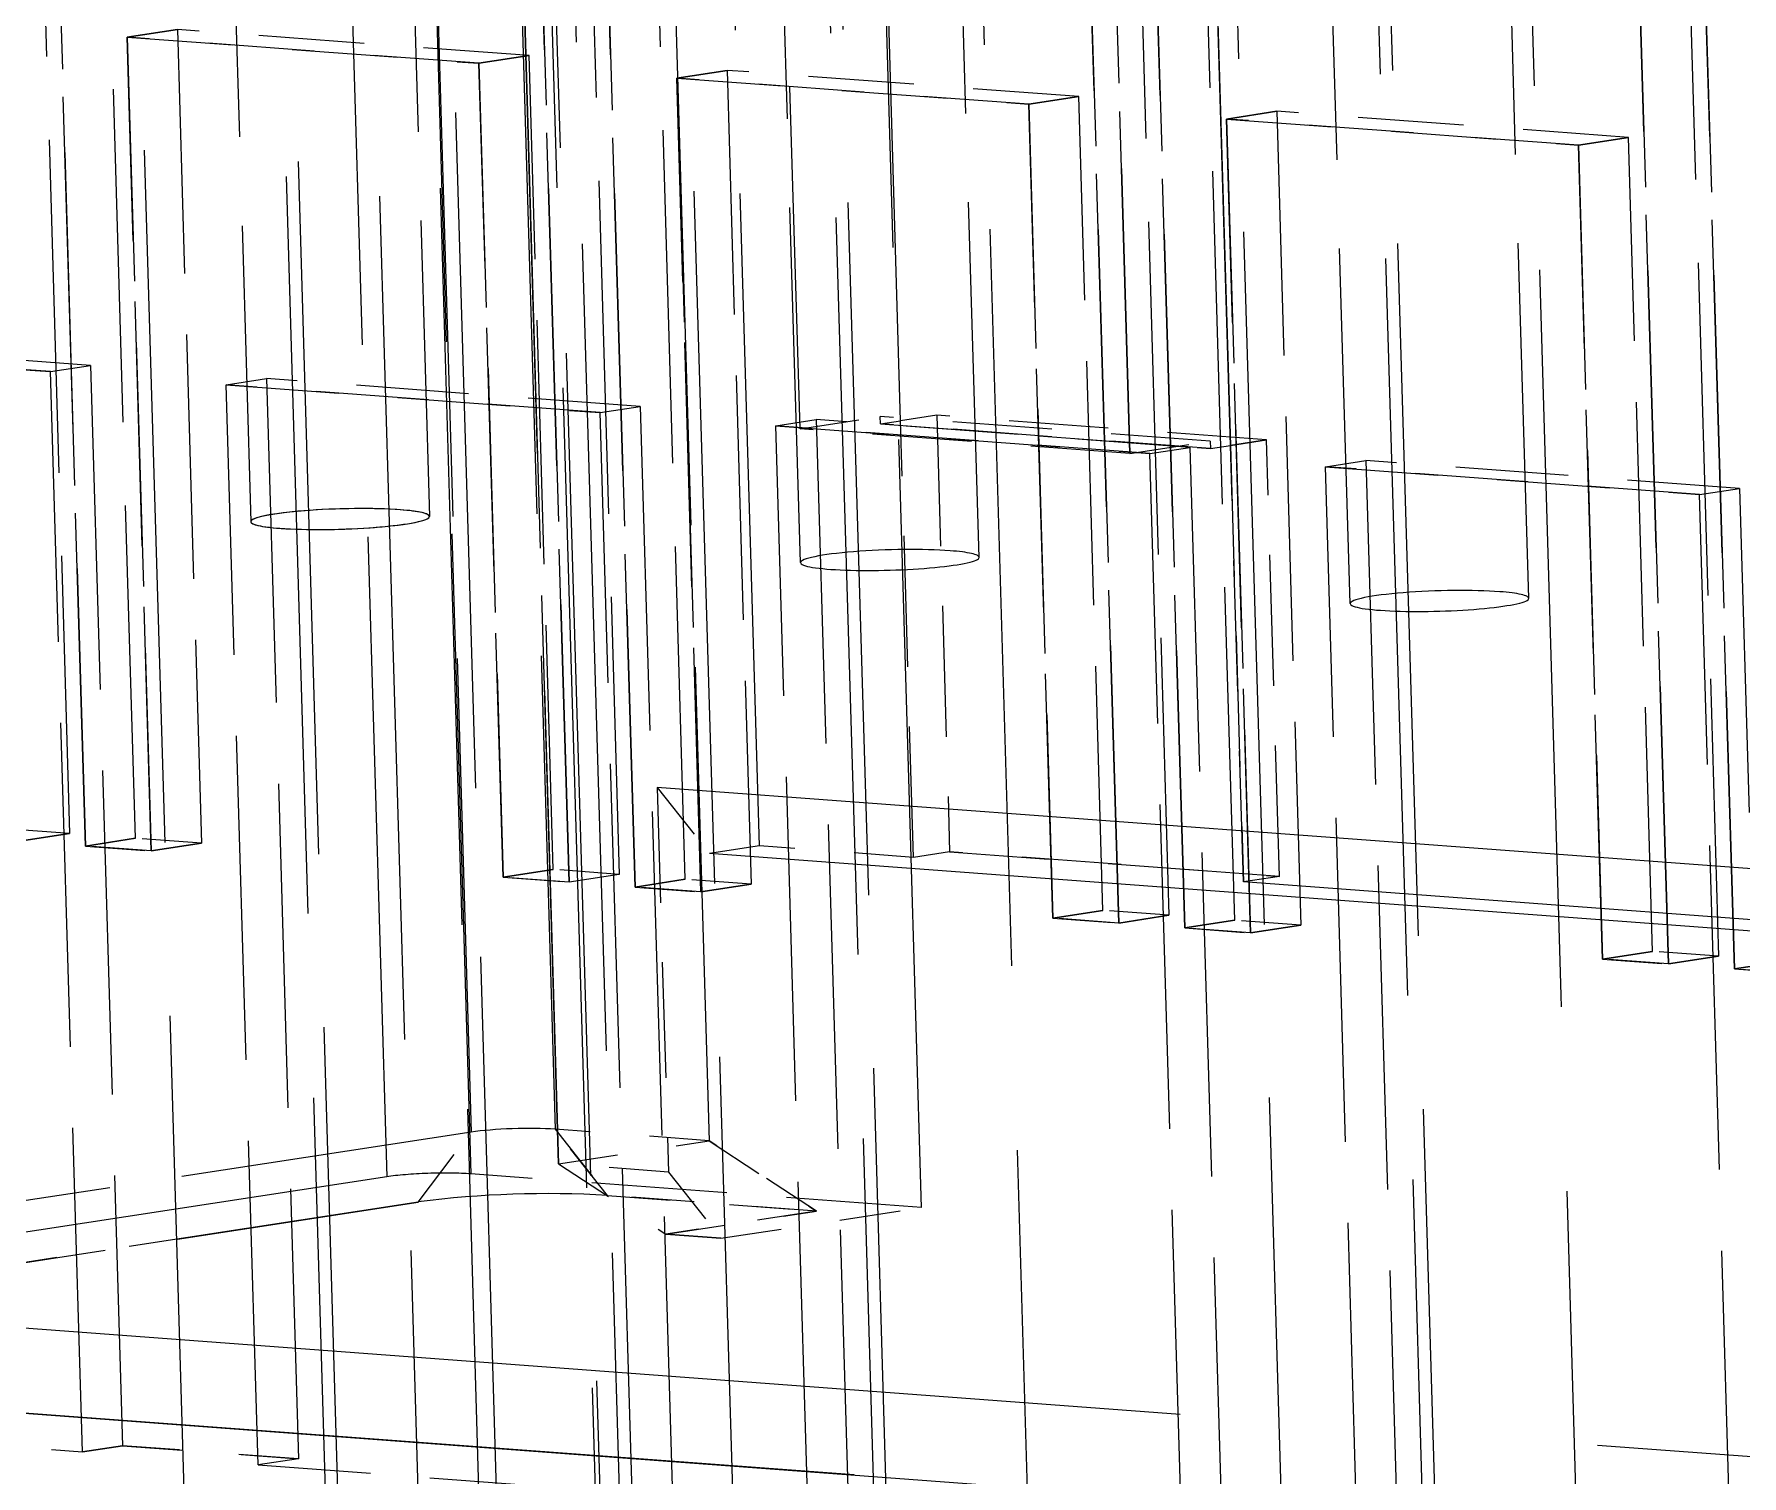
# Model space of a CAD drawing. Extents: x 23 to 417, y 3 to 294.
# Drawn here: x 355.15 to 358.016, y 108.812 to 111.231 of the extents above; entities that cross this region are included whole.
import ezdxf

# ---------------------------------------------------------------- set-up
doc = ezdxf.new("R2010")
doc.units = 0
doc.linetypes.add('DASHED', pattern=[15, 12, -3])
doc.layers.get('0').update_dxf_attribs({"lineweight": 13})

# ---------------------------------------------------------------- blocks, each defined once
blk = doc.blocks.new('BLOCK3535')
at = {"color": 7, "linetype": 'DASHED', "lineweight": 13, "ltscale": 0.214853}
for p, q in [((6.9807, -37.4325), (7.2351, -46.0229)), ((6.9807, -37.4325), (7.2351, -46.0229)), ((6.6983, -37.4422), (6.9526, -46.0326)), ((6.6983, -37.4422), (6.9526, -46.0326)), ((8.7484, -46.1356), (8.494, -37.5452)), ((8.7484, -46.1356), (8.494, -37.5452))]:
    blk.add_line(p, q, dxfattribs=at)
at = {"color": 7, "linetype": 'DASHED', "lineweight": 13, "ltscale": 0.182563}
blk.add_line((8.2047, -44.9222), (7.9886, -37.6228), dxfattribs=at)
blk.add_line((8.2047, -44.9222), (7.9886, -37.6228), dxfattribs=at)
at = {"color": 7, "linetype": 'DASHED', "lineweight": 13, "ltscale": 0.145926}
for p, q in [((8.678, -43.4958), (8.5053, -37.6613)), ((8.678, -43.4958), (8.5053, -37.6613)), ((9.7853, -43.5783), (9.6126, -37.7438)), ((9.6126, -37.7438), (9.7853, -43.5783))]:
    blk.add_line(p, q, dxfattribs=at)
at = {"color": 7, "linetype": 'DASHED', "lineweight": 13, "ltscale": 0.158966}
for p, q in [((7.0476, -39.5269), (7.2358, -45.8828)), ((7.0476, -39.5269), (7.2358, -45.8828)), ((7.33, -39.5172), (7.5182, -45.8731)), ((7.33, -39.5172), (7.5182, -45.8731)), ((7.8468, -39.5557), (8.0349, -45.9116)), ((7.8468, -39.5557), (8.0349, -45.9116)), ((7.5295, -45.9892), (7.3413, -39.6333)), ((7.3413, -39.6333), (7.5295, -45.9892))]:
    blk.add_line(p, q, dxfattribs=at)
at = {"color": 7, "linetype": 'DASHED', "lineweight": 13, "ltscale": 0.235966}
blk.add_line((7.1185, -49.1101), (6.8392, -39.6756), dxfattribs=at)
blk.add_line((7.1185, -49.1101), (6.8392, -39.6756), dxfattribs=at)
at = {"color": 7, "linetype": 'DASHED', "lineweight": 13, "ltscale": 0.095628}
for p, q in [((8.3403, -43.5228), (8.2271, -39.6993)), ((8.3403, -43.5228), (8.2271, -39.6993)), ((9.3344, -39.7818), (9.4476, -43.6052)), ((9.4476, -43.6052), (9.3344, -39.7818))]:
    blk.add_line(p, q, dxfattribs=at)
at = {"color": 7, "linetype": 'DASHED', "lineweight": 13, "ltscale": 0.099354}
for p, q in [((6.9785, -39.8441), (7.0961, -43.8165)), ((6.9785, -39.8441), (7.0961, -43.8165)), ((6.3788, -39.8619), (6.4964, -43.8343)), ((6.3788, -39.8619), (6.4964, -43.8343)), ((8.3419, -43.9717), (8.2243, -39.9993)), ((8.3419, -43.9717), (8.2243, -39.9993)), ((8.9416, -43.954), (8.824, -39.9816)), ((8.9416, -43.954), (8.824, -39.9816)), ((10.7871, -44.0914), (10.6695, -40.119)), ((10.7871, -44.0914), (10.6695, -40.119)), ((10.1874, -44.1092), (10.0698, -40.1367)), ((10.1874, -44.1092), (10.0698, -40.1367))]:
    blk.add_line(p, q, dxfattribs=at)
at = {"color": 7, "linetype": 'DASHED', "lineweight": 13, "ltscale": 0.230005}
blk.add_line((7.4528, -39.8207), (7.725, -49.0169), dxfattribs=at)
blk.add_line((7.4528, -39.8207), (7.725, -49.0169), dxfattribs=at)
at = {"color": 7, "linetype": 'DASHED', "lineweight": 13, "ltscale": 0.20616}
for p, q in [((6.781, -48.2401), (6.537, -39.9973)), ((6.781, -48.2401), (6.537, -39.9973)), ((7.2978, -48.2785), (7.0537, -40.0358)), ((7.2978, -48.2785), (7.0537, -40.0358)), ((8.6265, -48.3775), (8.3825, -40.1347)), ((8.6265, -48.3775), (8.3825, -40.1347)), ((9.1433, -48.416), (8.8992, -40.1732)), ((9.1433, -48.416), (8.8992, -40.1732)), ((10.472, -48.5149), (10.228, -40.2721)), ((10.472, -48.5149), (10.228, -40.2721)), ((10.9888, -48.5534), (10.7447, -40.3106)), ((10.9888, -48.5534), (10.7447, -40.3106))]:
    blk.add_line(p, q, dxfattribs=at)
at = {"color": 7, "linetype": 'DASHED', "lineweight": 13, "ltscale": 0.189021}
blk.add_line((7.3356, -47.5622), (7.1119, -40.0047), dxfattribs=at)
blk.add_line((7.3356, -47.5622), (7.1119, -40.0047), dxfattribs=at)
at = {"color": 7, "linetype": 'DASHED', "lineweight": 13, "ltscale": 0.225803}
blk.add_line((7.7904, -48.9958), (7.5231, -39.9676), dxfattribs=at)
blk.add_line((7.7904, -48.9958), (7.5231, -39.9676), dxfattribs=at)
at = {"color": 7, "linetype": 'DASHED', "lineweight": 13, "ltscale": 0.19374}
for p, q in [((6.2946, -47.816), (6.0652, -40.0698)), ((6.2946, -47.816), (6.0652, -40.0698)), ((6.8113, -47.8545), (6.582, -40.1083)), ((6.8113, -47.8545), (6.582, -40.1083)), ((8.1401, -47.9534), (7.9107, -40.2072)), ((8.1401, -47.9534), (7.9107, -40.2072)), ((8.6568, -47.9919), (8.4275, -40.2457)), ((8.6568, -47.9919), (8.4275, -40.2457)), ((9.9856, -48.0908), (9.7562, -40.3446)), ((9.9856, -48.0908), (9.7562, -40.3446)), ((10.5023, -48.1293), (10.273, -40.3831)), ((10.5023, -48.1293), (10.273, -40.3831))]:
    blk.add_line(p, q, dxfattribs=at)
at = {"color": 7, "linetype": 'DASHED', "lineweight": 13, "ltscale": 0.223795}
blk.add_line((7.4441, -40.0294), (7.709, -48.9773), dxfattribs=at)
blk.add_line((7.4441, -40.0294), (7.709, -48.9773), dxfattribs=at)
at = {"color": 7, "linetype": 'DASHED', "lineweight": 13, "ltscale": 0.093144}
for p, q in [((5.7776, -41.1562), (5.8878, -44.8804)), ((5.7776, -41.1562), (5.8878, -44.8804)), ((5.8305, -41.1986), (5.9408, -44.9227)), ((5.9408, -44.9227), (5.8305, -41.1986)), ((6.1093, -44.8968), (5.999, -41.1727)), ((6.1093, -44.8968), (5.999, -41.1727)), ((7.5648, -45.0437), (7.4546, -41.3195)), ((7.4546, -41.3195), (7.5648, -45.0437)), ((7.623, -41.2936), (7.7333, -45.0178)), ((7.623, -41.2936), (7.7333, -45.0178)), ((7.676, -41.336), (7.7863, -45.0602)), ((7.7863, -45.0602), (7.676, -41.336)), ((7.9548, -45.0343), (7.8445, -41.3101)), ((7.9548, -45.0343), (7.8445, -41.3101)), ((9.4685, -41.4311), (9.5788, -45.1552)), ((9.4685, -41.4311), (9.5788, -45.1552)), ((9.8002, -45.1717), (9.69, -41.4476)), ((9.8002, -45.1717), (9.69, -41.4476)), ((9.4103, -45.1811), (9.3, -41.4569)), ((9.3, -41.4569), (9.4103, -45.1811)), ((9.5215, -41.4734), (9.6318, -45.1976)), ((9.6318, -45.1976), (9.5215, -41.4734)), ((11.2558, -45.3185), (11.1455, -41.5944)), ((11.1455, -41.5944), (11.2558, -45.3185)), ((11.314, -41.5685), (11.4243, -45.2926)), ((11.314, -41.5685), (11.4243, -45.2926)), ((11.367, -41.6109), (11.4773, -45.335)), ((11.4773, -45.335), (11.367, -41.6109))]:
    blk.add_line(p, q, dxfattribs=at)
at = {"color": 7, "linetype": 'DASHED', "lineweight": 13, "ltscale": 0.004262}
for p, q in [((6.0814, -42.2082), (6.2499, -42.1823)), ((6.2499, -42.1823), (6.0814, -42.2082)), ((7.2625, -42.2961), (7.431, -42.2703)), ((7.431, -42.2703), (7.2625, -42.2961)), ((7.9269, -42.3456), (8.0954, -42.3197)), ((8.0954, -42.3197), (7.9269, -42.3456)), ((9.108, -42.4336), (9.2765, -42.4077)), ((9.2765, -42.4077), (9.108, -42.4336)), ((9.7724, -42.483), (9.9409, -42.4572)), ((9.9409, -42.4572), (9.7724, -42.483)), ((10.9535, -42.571), (11.122, -42.5451)), ((11.122, -42.5451), (10.9535, -42.571)), ((5.7193, -44.9062), (5.8878, -44.8804)), ((5.8878, -44.8804), (5.7193, -44.9062)), ((5.9408, -44.9227), (6.1093, -44.8968)), ((6.1093, -44.8968), (5.9408, -44.9227)), ((6.1622, -44.9392), (6.3307, -44.9133)), ((6.3307, -44.9133), (6.1622, -44.9392)), ((8.2047, -44.9222), (8.0362, -44.948)), ((8.2047, -44.9222), (8.0362, -44.948)), ((7.3434, -45.0272), (7.5118, -45.0013)), ((7.5118, -45.0013), (7.3434, -45.0272)), ((7.7333, -45.0178), (7.5648, -45.0437)), ((7.7333, -45.0178), (7.5648, -45.0437)), ((7.7863, -45.0602), (7.9548, -45.0343)), ((7.9548, -45.0343), (7.7863, -45.0602)), ((8.0077, -45.0766), (8.1762, -45.0508)), ((8.1762, -45.0508), (8.0077, -45.0766)), ((9.1888, -45.1646), (9.3573, -45.1387)), ((9.3573, -45.1387), (9.1888, -45.1646)), ((9.4103, -45.1811), (9.5788, -45.1552)), ((9.5788, -45.1552), (9.4103, -45.1811)), ((9.6318, -45.1976), (9.8002, -45.1717)), ((9.8002, -45.1717), (9.6318, -45.1976)), ((9.8532, -45.2141), (10.0217, -45.1882)), ((10.0217, -45.1882), (9.8532, -45.2141)), ((11.0343, -45.302), (11.2028, -45.2761)), ((11.2028, -45.2761), (11.0343, -45.302)), ((11.2558, -45.3185), (11.4243, -45.2926)), ((11.4243, -45.2926), (11.2558, -45.3185)), ((11.4773, -45.335), (11.6457, -45.3091)), ((11.6457, -45.3091), (11.4773, -45.335))]:
    blk.add_line(p, q, dxfattribs=at)
at = {"color": 7, "linetype": 'DASHED', "lineweight": 13, "ltscale": 0.02961}
for p, q in [((7.431, -42.2703), (6.2499, -42.1823)), ((7.431, -42.2703), (6.2499, -42.1823)), ((6.0814, -42.2082), (7.2625, -42.2961)), ((7.2625, -42.2961), (6.0814, -42.2082)), ((7.9269, -42.3456), (9.108, -42.4336)), ((9.108, -42.4336), (7.9269, -42.3456)), ((9.2765, -42.4077), (8.0954, -42.3197)), ((9.2765, -42.4077), (8.0954, -42.3197)), ((9.7724, -42.483), (10.9535, -42.571)), ((10.9535, -42.571), (9.7724, -42.483)), ((11.122, -42.5451), (9.9409, -42.4572)), ((11.122, -42.5451), (9.9409, -42.4572))]:
    blk.add_line(p, q, dxfattribs=at)
at = {"color": 7, "linetype": 'DASHED', "lineweight": 13, "ltscale": 0.068306}
for p, q in [((6.2499, -42.1823), (6.3307, -44.9133)), ((6.2499, -42.1823), (6.3307, -44.9133)), ((6.1622, -44.9392), (6.0814, -42.2082)), ((6.0814, -42.2082), (6.1622, -44.9392)), ((7.2625, -42.2961), (7.3434, -45.0272)), ((7.3434, -45.0272), (7.2625, -42.2961)), ((7.5118, -45.0013), (7.431, -42.2703)), ((7.5118, -45.0013), (7.431, -42.2703)), ((8.0077, -45.0766), (7.9269, -42.3456)), ((7.9269, -42.3456), (8.0077, -45.0766)), ((8.0954, -42.3197), (8.1762, -45.0508)), ((8.0954, -42.3197), (8.1762, -45.0508)), ((9.3573, -45.1387), (9.2765, -42.4077)), ((9.3573, -45.1387), (9.2765, -42.4077)), ((9.108, -42.4336), (9.1888, -45.1646)), ((9.1888, -45.1646), (9.108, -42.4336)), ((9.8532, -45.2141), (9.7724, -42.483)), ((9.7724, -42.483), (9.8532, -45.2141)), ((9.9409, -42.4572), (10.0217, -45.1882)), ((9.9409, -42.4572), (10.0217, -45.1882)), ((10.9535, -42.571), (11.0343, -45.302)), ((11.0343, -45.302), (10.9535, -42.571)), ((11.2028, -45.2761), (11.122, -42.5451)), ((11.2028, -45.2761), (11.122, -42.5451))]:
    blk.add_line(p, q, dxfattribs=at)
at = {"color": 7, "linetype": 'DASHED', "lineweight": 13, "ltscale": 0.03146}
for p, q in [((5.9583, -43.3101), (4.7033, -43.2167)), ((5.9583, -43.3101), (4.7033, -43.2167)), ((5.8235, -43.3308), (4.5685, -43.2374)), ((4.5685, -43.2374), (5.8235, -43.3308)), ((7.669, -43.4683), (6.414, -43.3748)), ((6.414, -43.3748), (7.669, -43.4683)), ((7.8037, -43.4476), (6.5488, -43.3541)), ((7.8037, -43.4476), (6.5488, -43.3541)), ((9.5144, -43.6057), (8.2595, -43.5122)), ((8.2595, -43.5122), (9.5144, -43.6057)), ((9.6492, -43.585), (8.3943, -43.4915)), ((9.6492, -43.585), (8.3943, -43.4915)), ((11.4947, -43.7224), (10.2398, -43.629)), ((11.4947, -43.7224), (10.2398, -43.629)), ((11.3599, -43.7431), (10.105, -43.6497)), ((10.105, -43.6497), (11.3599, -43.7431)), ((4.6758, -46.8622), (5.9308, -46.9557)), ((4.6758, -46.8622), (5.9308, -46.9557)), ((6.5213, -46.9997), (7.7763, -47.0931)), ((6.5213, -46.9997), (7.7763, -47.0931))]:
    blk.add_line(p, q, dxfattribs=at)
at = {"color": 7, "linetype": 'DASHED', "lineweight": 13, "ltscale": 0.003409}
for p, q in [((5.8235, -43.3308), (5.9583, -43.3101)), ((5.8235, -43.3308), (5.9583, -43.3101)), ((6.414, -43.3748), (6.5488, -43.3541)), ((6.414, -43.3748), (6.5488, -43.3541)), ((7.669, -43.4683), (7.8037, -43.4476)), ((7.669, -43.4683), (7.8037, -43.4476)), ((8.2595, -43.5122), (8.3943, -43.4915)), ((8.2595, -43.5122), (8.3943, -43.4915)), ((9.5144, -43.6057), (9.6492, -43.585)), ((9.5144, -43.6057), (9.6492, -43.585)), ((10.105, -43.6497), (10.2398, -43.629)), ((10.105, -43.6497), (10.2398, -43.629)), ((11.3599, -43.7431), (11.4947, -43.7224)), ((11.3599, -43.7431), (11.4947, -43.7224)), ((5.9308, -46.9557), (6.0656, -46.935)), ((6.0656, -46.935), (5.9308, -46.9557)), ((6.6561, -46.9789), (6.5213, -46.9997)), ((6.6561, -46.9789), (6.5213, -46.9997))]:
    blk.add_line(p, q, dxfattribs=at)
at = {"color": 7, "linetype": 'DASHED', "lineweight": 13, "ltscale": 0.090661}
for p, q in [((5.9308, -46.9557), (5.8235, -43.3308)), ((5.9308, -46.9557), (5.8235, -43.3308)), ((5.9583, -43.3101), (6.0656, -46.935)), ((5.9583, -43.3101), (6.0656, -46.935)), ((6.5213, -46.9997), (6.414, -43.3748)), ((6.5213, -46.9997), (6.414, -43.3748)), ((6.5488, -43.3541), (6.6561, -46.9789)), ((6.5488, -43.3541), (6.6561, -46.9789)), ((7.8037, -43.4476), (7.9111, -47.0724)), ((7.8037, -43.4476), (7.9111, -47.0724)), ((7.7763, -47.0931), (7.669, -43.4683)), ((7.7763, -47.0931), (7.669, -43.4683)), ((8.3668, -47.1371), (8.2595, -43.5122)), ((8.3668, -47.1371), (8.2595, -43.5122)), ((8.3943, -43.4915), (8.5016, -47.1164)), ((8.3943, -43.4915), (8.5016, -47.1164)), ((9.6218, -47.2305), (9.5144, -43.6057)), ((9.6218, -47.2305), (9.5144, -43.6057)), ((9.6492, -43.585), (9.7565, -47.2098)), ((9.6492, -43.585), (9.7565, -47.2098)), ((10.2398, -43.629), (10.3471, -47.2538)), ((10.2398, -43.629), (10.3471, -47.2538)), ((10.2123, -47.2745), (10.105, -43.6497)), ((10.2123, -47.2745), (10.105, -43.6497)), ((11.4673, -47.368), (11.3599, -43.7431)), ((11.4673, -47.368), (11.3599, -43.7431)), ((11.4947, -43.7224), (11.602, -47.3472)), ((11.4947, -43.7224), (11.602, -47.3472))]:
    blk.add_line(p, q, dxfattribs=at)
at = {"color": 7, "linetype": 'DASHED', "lineweight": 13, "ltscale": 0.006819}
for p, q in [((8.3403, -43.5228), (8.6099, -43.4813)), ((8.3403, -43.5228), (8.6099, -43.4813)), ((9.4476, -43.6052), (9.7172, -43.5638)), ((9.4476, -43.6052), (9.7172, -43.5638))]:
    blk.add_line(p, q, dxfattribs=at)
at = {"color": 7, "linetype": 'DASHED', "lineweight": 13, "ltscale": 0.000620963}
for p, q in [((8.6107, -43.5062), (8.6099, -43.4813)), ((8.6107, -43.5062), (8.6099, -43.4813)), ((9.7172, -43.5638), (9.7179, -43.5886)), ((9.7172, -43.5638), (9.7179, -43.5886))]:
    blk.add_line(p, q, dxfattribs=at)
at = {"color": 7, "linetype": 'DASHED', "lineweight": 13, "ltscale": 0.027759}
for p, q in [((9.7172, -43.5638), (8.6099, -43.4813)), ((9.7172, -43.5638), (8.6099, -43.4813)), ((8.6107, -43.5062), (9.7179, -43.5886)), ((9.7179, -43.5886), (8.6107, -43.5062)), ((9.9067, -43.5596), (8.7994, -43.4772)), ((9.9067, -43.5596), (8.7994, -43.4772)), ((9.4476, -43.6052), (8.3403, -43.5228)), ((9.4476, -43.6052), (8.3403, -43.5228)), ((9.95, -45.0245), (8.8427, -44.942)), ((8.8427, -44.942), (9.95, -45.0245))]:
    blk.add_line(p, q, dxfattribs=at)
at = {"color": 7, "linetype": 'DASHED', "lineweight": 13, "ltscale": 0.001705}
for p, q in [((8.6107, -43.5062), (8.678, -43.4958)), ((8.6107, -43.5062), (8.678, -43.4958)), ((9.7179, -43.5886), (9.7853, -43.5783)), ((9.7179, -43.5886), (9.7853, -43.5783))]:
    blk.add_line(p, q, dxfattribs=at)
at = {"color": 7, "linetype": 'DASHED', "lineweight": 13, "ltscale": 0.003068}
for p, q in [((8.7994, -43.4772), (8.678, -43.4958)), ((8.7994, -43.4772), (8.678, -43.4958)), ((9.7853, -43.5783), (9.9067, -43.5596)), ((9.9067, -43.5596), (9.7853, -43.5783)), ((8.8427, -44.942), (8.7214, -44.9606)), ((8.8427, -44.942), (8.7214, -44.9606)), ((9.95, -45.0245), (9.8287, -45.0431)), ((9.95, -45.0245), (9.8287, -45.0431))]:
    blk.add_line(p, q, dxfattribs=at)
at = {"color": 7, "linetype": 'DASHED', "lineweight": 13, "ltscale": 0.036637}
for p, q in [((8.7214, -44.9606), (8.678, -43.4958)), ((8.7214, -44.9606), (8.678, -43.4958)), ((8.7994, -43.4772), (8.8427, -44.942)), ((8.7994, -43.4772), (8.8427, -44.942)), ((9.95, -45.0245), (9.9067, -43.5596)), ((9.95, -45.0245), (9.9067, -43.5596)), ((9.7853, -43.5783), (9.8287, -45.0431)), ((9.8287, -45.0431), (9.7853, -43.5783))]:
    blk.add_line(p, q, dxfattribs=at)
at = {"color": 7, "linetype": 'DASHED', "lineweight": 13, "ltscale": 0.03229}
blk.add_line((7.8604, -44.7257), (7.8986, -46.0167), dxfattribs=at)
blk.add_line((7.8604, -44.7257), (7.8986, -46.0167), dxfattribs=at)
at = {"color": 7, "linetype": 'DASHED', "lineweight": 13, "ltscale": 0.423787}
for p, q in [((24.765, -45.9845), (7.8604, -44.7257)), ((24.765, -45.9845), (7.8604, -44.7257)), ((24.9409, -46.2069), (8.0362, -44.948)), ((24.9409, -46.2069), (8.0362, -44.948))]:
    blk.add_line(p, q, dxfattribs=at)
at = {"color": 7, "linetype": 'DASHED', "lineweight": 13, "ltscale": 0.007088}
for p, q in [((7.8604, -44.7257), (8.0362, -44.948)), ((7.8604, -44.7257), (8.0362, -44.948)), ((7.694, -46.0955), (7.5182, -45.8731)), ((7.5182, -45.8731), (7.694, -46.0955)), ((7.8986, -46.0167), (8.0744, -46.2391)), ((7.8986, -46.0167), (8.0744, -46.2391))]:
    blk.add_line(p, q, dxfattribs=at)
at = {"color": 7, "linetype": 'DASHED', "lineweight": 13, "ltscale": 0.005552}
for p, q in [((5.8878, -44.8804), (5.6664, -44.8639)), ((5.8878, -44.8804), (5.6664, -44.8639)), ((5.9408, -44.9227), (6.1622, -44.9392)), ((6.1622, -44.9392), (5.9408, -44.9227)), ((6.3307, -44.9133), (6.1093, -44.8968)), ((6.3307, -44.9133), (6.1093, -44.8968)), ((7.7333, -45.0178), (7.5118, -45.0013)), ((7.7333, -45.0178), (7.5118, -45.0013)), ((7.3434, -45.0272), (7.5648, -45.0437)), ((7.5648, -45.0437), (7.3434, -45.0272)), ((7.7863, -45.0602), (8.0077, -45.0766)), ((8.0077, -45.0766), (7.7863, -45.0602)), ((8.1762, -45.0508), (7.9548, -45.0343)), ((8.1762, -45.0508), (7.9548, -45.0343)), ((9.1888, -45.1646), (9.4103, -45.1811)), ((9.4103, -45.1811), (9.1888, -45.1646)), ((9.5788, -45.1552), (9.3573, -45.1387)), ((9.5788, -45.1552), (9.3573, -45.1387)), ((10.0217, -45.1882), (9.8002, -45.1717)), ((10.0217, -45.1882), (9.8002, -45.1717)), ((9.6318, -45.1976), (9.8532, -45.2141)), ((9.8532, -45.2141), (9.6318, -45.1976)), ((11.4243, -45.2926), (11.2028, -45.2761)), ((11.4243, -45.2926), (11.2028, -45.2761)), ((11.0343, -45.302), (11.2558, -45.3185)), ((11.2558, -45.3185), (11.0343, -45.302)), ((11.4773, -45.335), (11.6987, -45.3515)), ((11.6987, -45.3515), (11.4773, -45.335))]:
    blk.add_line(p, q, dxfattribs=at)
at = {"color": 7, "linetype": 'DASHED', "lineweight": 13, "ltscale": 0.012954}
for p, q in [((8.7214, -44.9606), (8.2047, -44.9222)), ((8.7214, -44.9606), (8.2047, -44.9222)), ((8.0349, -45.9116), (7.5182, -45.8731)), ((8.0349, -45.9116), (7.5182, -45.8731))]:
    blk.add_line(p, q, dxfattribs=at)
at = {"color": 7, "linetype": 'DASHED', "lineweight": 13, "ltscale": 0.342361}
blk.add_line((23.4853, -46.06), (9.8287, -45.0431), dxfattribs=at)
blk.add_line((23.4853, -46.06), (9.8287, -45.0431), dxfattribs=at)
at = {"color": 7, "linetype": 'DASHED', "lineweight": 13, "ltscale": 0.081822}
for p, q in [((7.2358, -45.8828), (4.0008, -46.3798)), ((7.2358, -45.8828), (4.0008, -46.3798)), ((3.8236, -46.6143), (7.0586, -46.1173)), ((7.0586, -46.1173), (3.8236, -46.6143))]:
    blk.add_line(p, q, dxfattribs=at)
at = {"color": 7, "linetype": 'DASHED', "lineweight": 13, "ltscale": 0.007349}
blk.add_line((7.0586, -46.1173), (7.2358, -45.8828), dxfattribs=at)
blk.add_line((7.0586, -46.1173), (7.2358, -45.8828), dxfattribs=at)
at = {"color": 7, "linetype": 'DASHED', "lineweight": 13, "ltscale": 0.012785}
for p, q in [((7.5295, -45.9892), (8.0349, -45.9116)), ((7.5295, -45.9892), (8.0349, -45.9116)), ((8.3953, -46.1477), (7.8899, -46.2253)), ((7.8899, -46.2253), (8.3953, -46.1477))]:
    blk.add_line(p, q, dxfattribs=at)
at = {"color": 7, "linetype": 'DASHED', "lineweight": 13, "ltscale": 0.010771}
for p, q in [((8.3953, -46.1477), (8.0349, -45.9116)), ((8.0349, -45.9116), (8.3953, -46.1477)), ((7.5295, -45.9892), (7.8899, -46.2253)), ((7.5295, -45.9892), (7.8899, -46.2253))]:
    blk.add_line(p, q, dxfattribs=at)
at = {"color": 7, "linetype": 'DASHED', "lineweight": 13, "ltscale": 0.110801}
blk.add_line((6.9526, -46.0326), (2.572, -46.7056), dxfattribs=at)
blk.add_line((6.9526, -46.0326), (2.572, -46.7056), dxfattribs=at)
at = {"color": 7, "linetype": 'DASHED', "lineweight": 13, "ltscale": 0.037937}
blk.add_line((8.7484, -46.1356), (7.2351, -46.0229), dxfattribs=at)
blk.add_line((8.7484, -46.1356), (7.2351, -46.0229), dxfattribs=at)
at = {"color": 7, "linetype": 'DASHED', "lineweight": 13, "ltscale": 0.009253}
blk.add_line((7.8986, -46.0167), (7.5295, -45.9892), dxfattribs=at)
blk.add_line((7.8986, -46.0167), (7.5295, -45.9892), dxfattribs=at)
at = {"color": 7, "linetype": 'DASHED', "lineweight": 13, "ltscale": 0.017581}
for p, q in [((7.694, -46.0955), (8.3953, -46.1477)), ((8.3953, -46.1477), (7.694, -46.0955))]:
    blk.add_line(p, q, dxfattribs=at)
at = {"color": 7, "linetype": 'DASHED', "lineweight": 13, "ltscale": 0.017046}
blk.add_line((8.0744, -46.2391), (8.7484, -46.1356), dxfattribs=at)
blk.add_line((8.0744, -46.2391), (8.7484, -46.1356), dxfattribs=at)
at = {"color": 7, "linetype": 'DASHED', "lineweight": 13, "ltscale": 0.004626}
for p, q in [((7.8899, -46.2253), (8.0744, -46.2391)), ((8.0744, -46.2391), (7.8899, -46.2253))]:
    blk.add_line(p, q, dxfattribs=at)
at = {"color": 7, "linetype": 'DASHED', "lineweight": 13, "ltscale": 0.468202}
for p, q in [((4.0137, -46.4115), (22.69, -47.8022)), ((4.0137, -46.4115), (22.69, -47.8022)), ((22.5289, -48.0764), (3.8526, -46.6856)), ((3.8526, -46.6856), (22.5289, -48.0764))]:
    blk.add_line(p, q, dxfattribs=at)
at = {"color": 7, "linetype": 'DASHED', "lineweight": 13, "ltscale": 0.014805}
for p, q in [((6.0656, -46.935), (6.6561, -46.9789)), ((6.6561, -46.9789), (6.0656, -46.935))]:
    blk.add_line(p, q, dxfattribs=at)
at = {"color": 7, "linetype": 'DASHED', "lineweight": 13}
blk.add_arc((7.4918, -49.5236), 3.4344, 86.62387, 97.24827, dxfattribs=at)
blk.add_arc((7.4918, -49.5236), 3.4344, 86.62387, 97.24827, dxfattribs=at)
for centre, major_axis, start_param, end_param in [((6.7962, -43.8254), (-0.2999, -0.0089), 3.141593, 6.283185), ((6.7962, -43.8254), (-0.2999, -0.0089), 3.969099, 6.283185), ((6.7962, -43.8254), (-0.2999, -0.0089), 3.141593, 3.969099), ((6.7962, -43.8254), (-0.2999, -0.0089), 0, 3.141593), ((6.7962, -43.8254), (-0.2999, -0.0089), 0, 0.827506), ((6.7962, -43.8254), (-0.2999, -0.0089), 0.827506, 3.141593), ((8.6417, -43.9628), (-0.2999, -0.0089), 3.969099, 6.283185), ((8.6417, -43.9628), (-0.2999, -0.0089), 3.969099, 6.283185), ((8.6417, -43.9628), (-0.2999, -0.0089), 0, 3.141593), ((8.6417, -43.9628), (-0.2999, -0.0089), 0, 3.141593), ((8.6417, -43.9628), (-0.2999, -0.0089), 3.141593, 3.969099), ((8.6417, -43.9628), (-0.2999, -0.0089), 3.141593, 3.969099), ((10.4872, -44.1003), (-0.2999, -0.0089), 3.969099, 6.283185), ((10.4872, -44.1003), (-0.2999, -0.0089), 3.969099, 6.283185), ((10.4872, -44.1003), (-0.2999, -0.0089), 3.141593, 3.969099), ((10.4872, -44.1003), (-0.2999, -0.0089), 3.141593, 3.969099), ((10.4872, -44.1003), (-0.2999, -0.0089), 0, 3.141593), ((10.4872, -44.1003), (-0.2999, -0.0089), 0, 3.141593), ((7.3834, -45.8938), (-0.1999, -0.0059), 3.969099, 5.539895), ((7.3834, -45.8938), (-0.1999, -0.0059), 3.969099, 5.539895), ((7.1003, -46.0436), (0.1999, 0.0059), 0.827506, 2.398303), ((7.1003, -46.0436), (0.1999, 0.0059), 0.827506, 2.398303)]:
    blk.add_ellipse(centre, major_axis=major_axis, ratio=0.113477, start_param=start_param, end_param=end_param, dxfattribs=at)

msp = doc.modelspace()

# ---------------------------------------------------------------- block references
at = {"lineweight": 0, "xscale": 0.5, "yscale": 0.5, "zscale": 0.5}
msp.add_blockref('BLOCK3535', (352.2652, 132.3303), dxfattribs=at)

doc.saveas('drawing.dxf')
